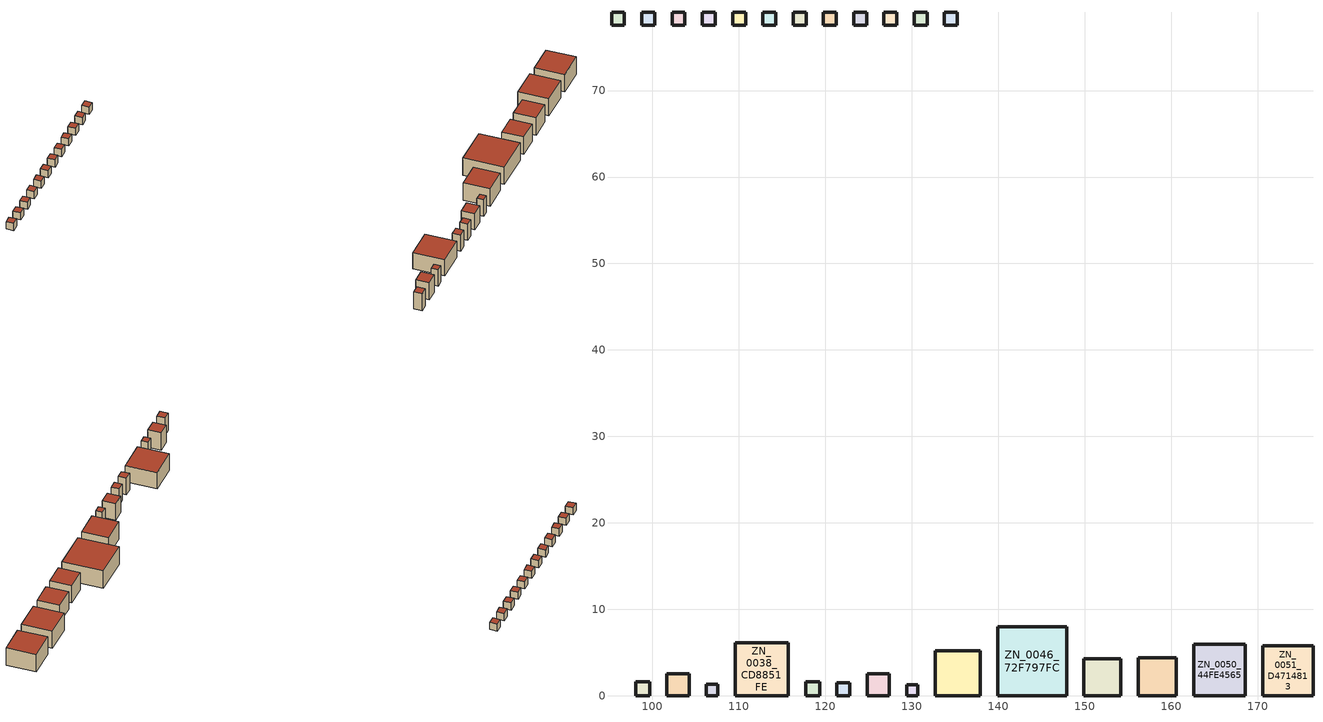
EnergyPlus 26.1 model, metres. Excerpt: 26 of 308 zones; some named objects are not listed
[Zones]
ZN_0020_E4647E0B
 floor ground (Default_Floor_Construction): 98.05,1.61 99.66,1.61 99.66,0 98.05,0 z13.19
 wall outside (Default_Wall_Construction): 99.66,1.61 98.05,1.61 98.05,0 99.66,0 99.66,1.61 z13.19:16.99
 roof outside (Default_Roof_Construction): 98.05,0 99.66,0 99.66,1.61 98.05,1.61 z16.99
ZN_0021_D0A7D8D3
 floor ground (Default_Floor_Construction): 101.66,2.57 104.23,2.57 104.23,0 101.66,0 z13.19
 wall outside (Default_Wall_Construction): 104.23,2.57 101.66,2.57 101.66,0 104.23,0 104.23,2.57 z13.19:16.99
 roof outside (Default_Roof_Construction): 101.66,0 104.23,0 104.23,2.57 101.66,2.57 z16.99
ZN_0022_CCAC5F6A
 floor ground (Default_Floor_Construction): 106.23,1.33 107.56,1.33 107.56,0 106.23,0 z13.19
 wall outside (Default_Wall_Construction): 107.56,1.33 106.23,1.33 106.23,0 107.56,0 107.56,1.33 z13.19:16.79
 roof outside (Default_Roof_Construction): 106.23,0 107.56,0 107.56,1.33 106.23,1.33 z16.79
ZN_0038_CD8851FE
 floor ground (Default_Floor_Construction): 109.56,6.15 115.71,6.15 115.71,0 109.56,0 z13.19
 wall outside (Default_Wall_Construction): 115.71,6.15 109.56,6.15 109.56,0 115.71,0 115.71,6.15 z13.19:16.79
 roof outside (Default_Roof_Construction): 109.56,0 115.71,0 115.71,6.15 109.56,6.15 z16.79
ZN_0039_805816AB
 floor ground (Default_Floor_Construction): 117.71,1.61 119.33,1.61 119.33,0 117.71,0 z13.19
 wall outside (Default_Wall_Construction): 119.33,1.61 117.71,1.61 117.71,0 119.33,0 119.33,1.61 z13.19:16.79
 roof outside (Default_Roof_Construction): 117.71,0 119.33,0 119.33,1.61 117.71,1.61 z16.79
ZN_0040_E6ECC151
 floor ground (Default_Floor_Construction): 121.33,1.52 122.85,1.52 122.85,0 121.33,0 z13.19
 wall outside (Default_Wall_Construction): 122.85,1.52 121.33,1.52 121.33,0 122.85,0 122.85,1.52 z13.19:16.79
 roof outside (Default_Roof_Construction): 121.33,0 122.85,0 122.85,1.52 121.33,1.52 z16.79
ZN_0041_BD9F7171
 floor ground (Default_Floor_Construction): 124.85,2.56 127.4,2.56 127.4,0 124.85,0 z13.19
 wall outside (Default_Wall_Construction): 127.4,2.56 124.85,2.56 124.85,0 127.4,0 127.4,2.56 z13.19:16.79
 roof outside (Default_Roof_Construction): 124.85,0 127.4,0 127.4,2.56 124.85,2.56 z16.79
ZN_0042_93E09D7C
 floor ground (Default_Floor_Construction): 129.41,1.29 130.7,1.29 130.7,0 129.41,0 z13.19
 wall outside (Default_Wall_Construction): 130.7,1.29 129.41,1.29 129.41,0 130.7,0 130.7,1.29 z13.19:16.79
 roof outside (Default_Roof_Construction): 129.41,0 130.7,0 130.7,1.29 129.41,1.29 z16.79
ZN_0044_62C79DBA
 floor ground (Default_Floor_Construction): 132.69,5.22 137.91,5.22 137.91,0 132.69,0 z13.19
 wall outside (Default_Wall_Construction): 137.91,5.22 132.69,5.22 132.69,0 137.91,0 137.91,5.22 z13.19:16.99
 roof outside (Default_Roof_Construction): 132.69,0 137.91,0 137.91,5.22 132.69,5.22 z16.99
ZN_0046_72F797FC
 floor ground (Default_Floor_Construction): 139.91,7.99 147.9,7.99 147.9,0 139.91,0 z13.19
 wall outside (Default_Wall_Construction): 147.9,7.99 139.91,7.99 139.91,0 147.9,0 147.9,7.99 z13.19:16.99
 roof outside (Default_Roof_Construction): 139.91,0 147.9,0 147.9,7.99 139.91,7.99 z16.99
ZN_0048_74763835
 floor ground (Default_Floor_Construction): 149.9,4.29 154.19,4.29 154.19,0 149.9,0 z13.19
 wall outside (Default_Wall_Construction): 154.19,4.29 149.9,4.29 149.9,0 154.19,0 154.19,4.29 z13.19:16.99
 roof outside (Default_Roof_Construction): 149.9,0 154.19,0 154.19,4.29 149.9,4.29 z16.99
ZN_0049_2C5722CB
 floor ground (Default_Floor_Construction): 156.19,4.41 160.6,4.41 160.6,0 156.19,0 z13.19
 wall outside (Default_Wall_Construction): 160.6,4.41 156.19,4.41 156.19,0 160.6,0 160.6,4.41 z13.19:16.99
 roof outside (Default_Roof_Construction): 156.19,0 160.6,0 160.6,4.41 156.19,4.41 z16.99
ZN_0050_44FE4565
 floor ground (Default_Floor_Construction): 162.6,5.98 168.58,5.98 168.58,0 162.6,0 z13.19
 wall outside (Default_Wall_Construction): 168.58,5.98 162.6,5.98 162.6,0 168.58,0 168.58,5.98 z13.19:16.99
 roof outside (Default_Roof_Construction): 162.6,0 168.58,0 168.58,5.98 162.6,5.98 z16.99
ZN_0051_D4714813
 floor ground (Default_Floor_Construction): 170.58,5.82 176.4,5.82 176.4,0 170.58,0 z13.19
 wall outside (Default_Wall_Construction): 176.4,5.82 170.58,5.82 170.58,0 176.4,0 176.4,5.82 z13.19:16.99
 roof outside (Default_Roof_Construction): 170.58,0 176.4,0 176.4,5.82 170.58,5.82 z16.99
ZN_0279_43103D68
 floor ground (Default_Floor_Construction): 95.27,79.06 96.77,79.06 96.77,77.56 95.27,77.56 z13.19
 wall outside (Default_Wall_Construction): 96.77,79.06 95.27,79.06 95.27,77.56 96.77,77.56 96.77,79.06 z13.19:14.77
 roof outside (Default_Roof_Construction): 95.27,77.56 96.77,77.56 96.77,79.06 95.27,79.06 z14.77
ZN_0280_8D1EF124
 floor ground (Default_Floor_Construction): 98.77,79.06 100.27,79.06 100.27,77.56 98.77,77.56 z13.19
 wall outside (Default_Wall_Construction): 100.27,79.06 98.77,79.06 98.77,77.56 100.27,77.56 100.27,79.06 z13.19:14.77
 roof outside (Default_Roof_Construction): 98.77,77.56 100.27,77.56 100.27,79.06 98.77,79.06 z14.77
ZN_0281_C127CE46
 floor ground (Default_Floor_Construction): 102.27,79.06 103.77,79.06 103.77,77.56 102.27,77.56 z13.19
 wall outside (Default_Wall_Construction): 103.77,79.06 102.27,79.06 102.27,77.56 103.77,77.56 103.77,79.06 z13.19:14.77
 roof outside (Default_Roof_Construction): 102.27,77.56 103.77,77.56 103.77,79.06 102.27,79.06 z14.77
ZN_0282_C96AADF7
 floor ground (Default_Floor_Construction): 105.77,79.06 107.27,79.06 107.27,77.56 105.77,77.56 z13.19
 wall outside (Default_Wall_Construction): 107.27,79.06 105.77,79.06 105.77,77.56 107.27,77.56 107.27,79.06 z13.19:14.77
 roof outside (Default_Roof_Construction): 105.77,77.56 107.27,77.56 107.27,79.06 105.77,79.06 z14.77
ZN_0283_D56E37FB
 floor ground (Default_Floor_Construction): 109.27,79.06 110.77,79.06 110.77,77.56 109.27,77.56 z13.19
 wall outside (Default_Wall_Construction): 110.77,79.06 109.27,79.06 109.27,77.56 110.77,77.56 110.77,79.06 z13.19:14.77
 roof outside (Default_Roof_Construction): 109.27,77.56 110.77,77.56 110.77,79.06 109.27,79.06 z14.77
ZN_0284_2EA9F373
 floor ground (Default_Floor_Construction): 112.77,79.06 114.27,79.06 114.27,77.56 112.77,77.56 z13.19
 wall outside (Default_Wall_Construction): 114.27,79.06 112.77,79.06 112.77,77.56 114.27,77.56 114.27,79.06 z13.19:14.77
 roof outside (Default_Roof_Construction): 112.77,77.56 114.27,77.56 114.27,79.06 112.77,79.06 z14.77
ZN_0285_54473F78
 floor ground (Default_Floor_Construction): 116.27,79.06 117.77,79.06 117.77,77.56 116.27,77.56 z13.19
 wall outside (Default_Wall_Construction): 117.77,79.06 116.27,79.06 116.27,77.56 117.77,77.56 117.77,79.06 z13.19:14.77
 roof outside (Default_Roof_Construction): 116.27,77.56 117.77,77.56 117.77,79.06 116.27,79.06 z14.77
ZN_0286_5EF5517F
 floor ground (Default_Floor_Construction): 119.77,79.06 121.27,79.06 121.27,77.56 119.77,77.56 z13.19
 wall outside (Default_Wall_Construction): 121.27,79.06 119.77,79.06 119.77,77.56 121.27,77.56 121.27,79.06 z13.19:14.77
 roof outside (Default_Roof_Construction): 119.77,77.56 121.27,77.56 121.27,79.06 119.77,79.06 z14.77
ZN_0287_C19940B7
 floor ground (Default_Floor_Construction): 123.27,79.06 124.77,79.06 124.77,77.56 123.27,77.56 z13.19
 wall outside (Default_Wall_Construction): 124.77,79.06 123.27,79.06 123.27,77.56 124.77,77.56 124.77,79.06 z13.19:14.77
 roof outside (Default_Roof_Construction): 123.27,77.56 124.77,77.56 124.77,79.06 123.27,79.06 z14.77
ZN_0288_789A2830
 floor ground (Default_Floor_Construction): 126.77,79.06 128.27,79.06 128.27,77.56 126.77,77.56 z13.19
 wall outside (Default_Wall_Construction): 128.27,79.06 126.77,79.06 126.77,77.56 128.27,77.56 128.27,79.06 z13.19:14.77
 roof outside (Default_Roof_Construction): 126.77,77.56 128.27,77.56 128.27,79.06 126.77,79.06 z14.77
ZN_0289_FF7977CA
 floor ground (Default_Floor_Construction): 130.27,79.06 131.77,79.06 131.77,77.56 130.27,77.56 z13.19
 wall outside (Default_Wall_Construction): 131.77,79.06 130.27,79.06 130.27,77.56 131.77,77.56 131.77,79.06 z13.19:14.77
 roof outside (Default_Roof_Construction): 130.27,77.56 131.77,77.56 131.77,79.06 130.27,79.06 z14.77
ZN_0308_7C3D6784
 floor ground (Default_Floor_Construction): 133.77,79.06 135.27,79.06 135.27,77.56 133.77,77.56 z13.19
 wall outside (Default_Wall_Construction): 135.27,79.06 133.77,79.06 133.77,77.56 135.27,77.56 135.27,79.06 z13.19:14.77
 roof outside (Default_Roof_Construction): 133.77,77.56 135.27,77.56 135.27,79.06 133.77,79.06 z14.77
[Building]
GreenFlow_MVP_Building: 0, City, 0.04, 0.4, FullExterior
[SizingPeriod:DesignDay]
GreenFlow_Hanoi_Summer_Design_Day: 7, 21, SummerDesignDay, 35, 8, , , Wetbulb, 26, , , , , 101325, 3, 180, No, No, No, ASHRAEClearSky, , , , , 1
GreenFlow_Hanoi_Winter_Design_Day: 1, 21, WinterDesignDay, 12, 5, , , Wetbulb, 8, , , , , 101325, 3, 0, No, No, No, ASHRAEClearSky, , , , , 0.8
[Site:Location]
Hanoi.City: 21.03, 105.85, 7, 10
[Site:GroundTemperature:BuildingSurface]
18, 18, 20, 23, 26, 28, 29, 29, 27, 25, 22, 19
[Material]
Default_Material_Mass: MediumRough, 0.2, 1, 1000, 1000
[Material:NoMass]
Default_Insulation: MediumRough, 2
[Construction]
Default_Wall_Construction; Default_Roof_Construction: Default_Material_Mass, Default_Insulation
Default_Floor_Construction: Default_Material_Mass
[Zone]
ZN_0020_E4647E0B: 0, 98.0511, 0, 13.1943, 1, 1, 3.8, 9.88585, 2.60154, , , Yes
ZN_0021_D0A7D8D3: 0, 101.664, 0, 13.1943, 1, 1, 3.8, 25.0412, 6.5898, , , Yes
ZN_0022_CCAC5F6A: 0, 106.231, 0, 13.1943, 1, 1, 3.6, 6.39193, 1.77554, , , Yes
ZN_0038_CD8851FE: 0, 109.564, 0, 13.1943, 1, 1, 3.6, 136.055, 37.7929, , , Yes
ZN_0039_805816AB: 0, 117.711, 0, 13.1943, 1, 1, 3.6, 9.38, 2.60556, , , Yes
ZN_0040_E6ECC151: 0, 121.325, 0, 13.1943, 1, 1, 3.6, 8.32475, 2.31243, , , Yes
ZN_0041_BD9F7171: 0, 124.846, 0, 13.1943, 1, 1, 3.6, 23.5673, 6.54646, , , Yes
ZN_0042_93E09D7C: 0, 129.405, 0, 13.1943, 1, 1, 3.6, 5.99405, 1.66501, , , Yes
ZN_0044_62C79DBA: 0, 132.695, 0, 13.1943, 1, 1, 3.8, 103.495, 27.2355, , , Yes
ZN_0046_72F797FC: 0, 139.914, 0, 13.1943, 1, 1, 3.8, 242.348, 63.7759, , , Yes
ZN_0048_74763835: 0, 149.9, 0, 13.1943, 1, 1, 3.8, 69.9213, 18.4003, , , Yes
ZN_0049_2C5722CB: 0, 156.189, 0, 13.1943, 1, 1, 3.8, 73.9356, 19.4567, , , Yes
ZN_0050_44FE4565: 0, 162.6, 0, 13.1943, 1, 1, 3.8, 135.792, 35.7346, , , Yes
ZN_0051_D4714813: 0, 170.578, 0, 13.1943, 1, 1, 3.8, 128.665, 33.8591, , , Yes
ZN_0279_43103D68: 0, 95.2672, 77.5641, 13.1943, 1, 1, 1.5707, 3.53408, 2.25, , , Yes
ZN_0280_8D1EF124: 0, 98.7672, 77.5641, 13.1943, 1, 1, 1.5707, 3.53408, 2.25, , , Yes
ZN_0281_C127CE46: 0, 102.267, 77.5641, 13.1943, 1, 1, 1.5707, 3.53408, 2.25, , , Yes
ZN_0282_C96AADF7: 0, 105.767, 77.5641, 13.1943, 1, 1, 1.5707, 3.53408, 2.25, , , Yes
ZN_0283_D56E37FB: 0, 109.267, 77.5641, 13.1943, 1, 1, 1.5707, 3.53408, 2.25, , , Yes
ZN_0284_2EA9F373: 0, 112.767, 77.5641, 13.1943, 1, 1, 1.5707, 3.53408, 2.25, , , Yes
ZN_0285_54473F78: 0, 116.267, 77.5641, 13.1943, 1, 1, 1.5707, 3.53408, 2.25, , , Yes
ZN_0286_5EF5517F: 0, 119.767, 77.5641, 13.1943, 1, 1, 1.5707, 3.53408, 2.25, , , Yes
ZN_0287_C19940B7: 0, 123.267, 77.5641, 13.1943, 1, 1, 1.5707, 3.53408, 2.25, , , Yes
ZN_0288_789A2830: 0, 126.767, 77.5641, 13.1943, 1, 1, 1.5707, 3.53408, 2.25, , , Yes
ZN_0289_FF7977CA: 0, 130.267, 77.5641, 13.1943, 1, 1, 1.5707, 3.53408, 2.25, , , Yes
ZN_0308_7C3D6784: 0, 133.767, 77.5641, 13.1943, 1, 1, 1.5707, 3.53408, 2.25, , , Yes
[People]
ZN_0020_E4647E0B_People: ZN_0020_E4647E0B, GreenFlow_Occupancy_Schedule, People, 0.1301, , , 0.3, , Activity_Level_Default
ZN_0021_D0A7D8D3_People: ZN_0021_D0A7D8D3, GreenFlow_Occupancy_Schedule, People, 0.3295, , , 0.3, , Activity_Level_Default
ZN_0022_CCAC5F6A_People: ZN_0022_CCAC5F6A, GreenFlow_Occupancy_Schedule, People, 0.0888, , , 0.3, , Activity_Level_Default
ZN_0038_CD8851FE_People: ZN_0038_CD8851FE, GreenFlow_Occupancy_Schedule, People, 7.5586, , , 0.3, , Activity_Level_Default
ZN_0039_805816AB_People: ZN_0039_805816AB, GreenFlow_Occupancy_Schedule, People, 0.1303, , , 0.3, , Activity_Level_Default
ZN_0040_E6ECC151_People: ZN_0040_E6ECC151, GreenFlow_Occupancy_Schedule, People, 0.1156, , , 0.3, , Activity_Level_Default
ZN_0041_BD9F7171_People: ZN_0041_BD9F7171, GreenFlow_Occupancy_Schedule, People, 0.3273, , , 0.3, , Activity_Level_Default
ZN_0042_93E09D7C_People: ZN_0042_93E09D7C, GreenFlow_Occupancy_Schedule, People, 0.0833, , , 0.3, , Activity_Level_Default
ZN_0044_62C79DBA_People: ZN_0044_62C79DBA, GreenFlow_Occupancy_Schedule, People, 0.9078, , , 0.3, , Activity_Level_Default
ZN_0046_72F797FC_People: ZN_0046_72F797FC, GreenFlow_Occupancy_Schedule, People, 2.1259, , , 0.3, , Activity_Level_Default
ZN_0048_74763835_People: ZN_0048_74763835, GreenFlow_Occupancy_Schedule, People, 0.6133, , , 0.3, , Activity_Level_Default
ZN_0049_2C5722CB_People: ZN_0049_2C5722CB, GreenFlow_Occupancy_Schedule, People, 0.6486, , , 0.3, , Activity_Level_Default
ZN_0050_44FE4565_People: ZN_0050_44FE4565, GreenFlow_Occupancy_Schedule, People, 1.7867, , , 0.3, , Activity_Level_Default
ZN_0051_D4714813_People: ZN_0051_D4714813, GreenFlow_Occupancy_Schedule, People, 1.693, , , 0.3, , Activity_Level_Default
ZN_0279_43103D68_People: ZN_0279_43103D68, GreenFlow_Occupancy_Schedule, People, 0.15, , , 0.3, , Activity_Level_Default
ZN_0280_8D1EF124_People: ZN_0280_8D1EF124, GreenFlow_Occupancy_Schedule, People, 0.15, , , 0.3, , Activity_Level_Default
ZN_0281_C127CE46_People: ZN_0281_C127CE46, GreenFlow_Occupancy_Schedule, People, 0.15, , , 0.3, , Activity_Level_Default
ZN_0282_C96AADF7_People: ZN_0282_C96AADF7, GreenFlow_Occupancy_Schedule, People, 0.15, , , 0.3, , Activity_Level_Default
ZN_0283_D56E37FB_People: ZN_0283_D56E37FB, GreenFlow_Occupancy_Schedule, People, 0.15, , , 0.3, , Activity_Level_Default
ZN_0284_2EA9F373_People: ZN_0284_2EA9F373, GreenFlow_Occupancy_Schedule, People, 0.15, , , 0.3, , Activity_Level_Default
ZN_0285_54473F78_People: ZN_0285_54473F78, GreenFlow_Occupancy_Schedule, People, 0.15, , , 0.3, , Activity_Level_Default
ZN_0286_5EF5517F_People: ZN_0286_5EF5517F, GreenFlow_Occupancy_Schedule, People, 0.15, , , 0.3, , Activity_Level_Default
ZN_0287_C19940B7_People: ZN_0287_C19940B7, GreenFlow_Occupancy_Schedule, People, 0.15, , , 0.3, , Activity_Level_Default
ZN_0288_789A2830_People: ZN_0288_789A2830, GreenFlow_Occupancy_Schedule, People, 0.15, , , 0.3, , Activity_Level_Default
ZN_0289_FF7977CA_People: ZN_0289_FF7977CA, GreenFlow_Occupancy_Schedule, People, 0.15, , , 0.3, , Activity_Level_Default
ZN_0308_7C3D6784_People: ZN_0308_7C3D6784, GreenFlow_Occupancy_Schedule, People, 0.15, , , 0.3, , Activity_Level_Default
[Lights]
ZN_0020_E4647E0B_Lights: ZN_0020_E4647E0B, GreenFlow_Lights_Schedule, Watts/Area, , 6, , 0, 0.4, 0.2
ZN_0021_D0A7D8D3_Lights: ZN_0021_D0A7D8D3, GreenFlow_Lights_Schedule, Watts/Area, , 6, , 0, 0.4, 0.2
ZN_0022_CCAC5F6A_Lights: ZN_0022_CCAC5F6A, GreenFlow_Lights_Schedule, Watts/Area, , 6, , 0, 0.4, 0.2
ZN_0038_CD8851FE_Lights: ZN_0038_CD8851FE, GreenFlow_Lights_Schedule, Watts/Area, , 10, , 0, 0.4, 0.2
ZN_0039_805816AB_Lights: ZN_0039_805816AB, GreenFlow_Lights_Schedule, Watts/Area, , 6, , 0, 0.4, 0.2
ZN_0040_E6ECC151_Lights: ZN_0040_E6ECC151, GreenFlow_Lights_Schedule, Watts/Area, , 6, , 0, 0.4, 0.2
ZN_0041_BD9F7171_Lights: ZN_0041_BD9F7171, GreenFlow_Lights_Schedule, Watts/Area, , 6, , 0, 0.4, 0.2
ZN_0042_93E09D7C_Lights: ZN_0042_93E09D7C, GreenFlow_Lights_Schedule, Watts/Area, , 6, , 0, 0.4, 0.2
ZN_0044_62C79DBA_Lights: ZN_0044_62C79DBA, GreenFlow_Lights_Schedule, Watts/Area, , 5, , 0, 0.4, 0.2
ZN_0046_72F797FC_Lights: ZN_0046_72F797FC, GreenFlow_Lights_Schedule, Watts/Area, , 5, , 0, 0.4, 0.2
ZN_0048_74763835_Lights: ZN_0048_74763835, GreenFlow_Lights_Schedule, Watts/Area, , 5, , 0, 0.4, 0.2
ZN_0049_2C5722CB_Lights: ZN_0049_2C5722CB, GreenFlow_Lights_Schedule, Watts/Area, , 5, , 0, 0.4, 0.2
ZN_0050_44FE4565_Lights: ZN_0050_44FE4565, GreenFlow_Lights_Schedule, Watts/Area, , 6, , 0, 0.4, 0.2
ZN_0051_D4714813_Lights: ZN_0051_D4714813, GreenFlow_Lights_Schedule, Watts/Area, , 6, , 0, 0.4, 0.2
ZN_0279_43103D68_Lights: ZN_0279_43103D68, GreenFlow_Lights_Schedule, Watts/Area, , 8, , 0, 0.4, 0.2
ZN_0280_8D1EF124_Lights: ZN_0280_8D1EF124, GreenFlow_Lights_Schedule, Watts/Area, , 8, , 0, 0.4, 0.2
ZN_0281_C127CE46_Lights: ZN_0281_C127CE46, GreenFlow_Lights_Schedule, Watts/Area, , 8, , 0, 0.4, 0.2
ZN_0282_C96AADF7_Lights: ZN_0282_C96AADF7, GreenFlow_Lights_Schedule, Watts/Area, , 8, , 0, 0.4, 0.2
ZN_0283_D56E37FB_Lights: ZN_0283_D56E37FB, GreenFlow_Lights_Schedule, Watts/Area, , 8, , 0, 0.4, 0.2
ZN_0284_2EA9F373_Lights: ZN_0284_2EA9F373, GreenFlow_Lights_Schedule, Watts/Area, , 8, , 0, 0.4, 0.2
ZN_0285_54473F78_Lights: ZN_0285_54473F78, GreenFlow_Lights_Schedule, Watts/Area, , 8, , 0, 0.4, 0.2
ZN_0286_5EF5517F_Lights: ZN_0286_5EF5517F, GreenFlow_Lights_Schedule, Watts/Area, , 8, , 0, 0.4, 0.2
ZN_0287_C19940B7_Lights: ZN_0287_C19940B7, GreenFlow_Lights_Schedule, Watts/Area, , 8, , 0, 0.4, 0.2
ZN_0288_789A2830_Lights: ZN_0288_789A2830, GreenFlow_Lights_Schedule, Watts/Area, , 8, , 0, 0.4, 0.2
ZN_0289_FF7977CA_Lights: ZN_0289_FF7977CA, GreenFlow_Lights_Schedule, Watts/Area, , 8, , 0, 0.4, 0.2
ZN_0308_7C3D6784_Lights: ZN_0308_7C3D6784, GreenFlow_Lights_Schedule, Watts/Area, , 8, , 0, 0.4, 0.2
[ElectricEquipment]
ZN_0020_E4647E0B_Equipment: ZN_0020_E4647E0B, GreenFlow_Equipment_Schedule, Watts/Area, , 3, , 0, 0.5, 0
ZN_0021_D0A7D8D3_Equipment: ZN_0021_D0A7D8D3, GreenFlow_Equipment_Schedule, Watts/Area, , 3, , 0, 0.5, 0
ZN_0022_CCAC5F6A_Equipment: ZN_0022_CCAC5F6A, GreenFlow_Equipment_Schedule, Watts/Area, , 3, , 0, 0.5, 0
ZN_0038_CD8851FE_Equipment: ZN_0038_CD8851FE, GreenFlow_Equipment_Schedule, Watts/Area, , 15, , 0, 0.5, 0
ZN_0039_805816AB_Equipment: ZN_0039_805816AB, GreenFlow_Equipment_Schedule, Watts/Area, , 3, , 0, 0.5, 0
ZN_0040_E6ECC151_Equipment: ZN_0040_E6ECC151, GreenFlow_Equipment_Schedule, Watts/Area, , 3, , 0, 0.5, 0
ZN_0041_BD9F7171_Equipment: ZN_0041_BD9F7171, GreenFlow_Equipment_Schedule, Watts/Area, , 3, , 0, 0.5, 0
ZN_0042_93E09D7C_Equipment: ZN_0042_93E09D7C, GreenFlow_Equipment_Schedule, Watts/Area, , 3, , 0, 0.5, 0
ZN_0044_62C79DBA_Equipment: ZN_0044_62C79DBA, GreenFlow_Equipment_Schedule, Watts/Area, , 20, , 0, 0.5, 0
ZN_0046_72F797FC_Equipment: ZN_0046_72F797FC, GreenFlow_Equipment_Schedule, Watts/Area, , 20, , 0, 0.5, 0
ZN_0048_74763835_Equipment: ZN_0048_74763835, GreenFlow_Equipment_Schedule, Watts/Area, , 20, , 0, 0.5, 0
ZN_0049_2C5722CB_Equipment: ZN_0049_2C5722CB, GreenFlow_Equipment_Schedule, Watts/Area, , 20, , 0, 0.5, 0
ZN_0050_44FE4565_Equipment: ZN_0050_44FE4565, GreenFlow_Equipment_Schedule, Watts/Area, , 3, , 0, 0.5, 0
ZN_0051_D4714813_Equipment: ZN_0051_D4714813, GreenFlow_Equipment_Schedule, Watts/Area, , 3, , 0, 0.5, 0
ZN_0279_43103D68_Equipment: ZN_0279_43103D68, GreenFlow_Equipment_Schedule, Watts/Area, , 8, , 0, 0.5, 0
ZN_0280_8D1EF124_Equipment: ZN_0280_8D1EF124, GreenFlow_Equipment_Schedule, Watts/Area, , 8, , 0, 0.5, 0
ZN_0281_C127CE46_Equipment: ZN_0281_C127CE46, GreenFlow_Equipment_Schedule, Watts/Area, , 8, , 0, 0.5, 0
ZN_0282_C96AADF7_Equipment: ZN_0282_C96AADF7, GreenFlow_Equipment_Schedule, Watts/Area, , 8, , 0, 0.5, 0
ZN_0283_D56E37FB_Equipment: ZN_0283_D56E37FB, GreenFlow_Equipment_Schedule, Watts/Area, , 8, , 0, 0.5, 0
ZN_0284_2EA9F373_Equipment: ZN_0284_2EA9F373, GreenFlow_Equipment_Schedule, Watts/Area, , 8, , 0, 0.5, 0
ZN_0285_54473F78_Equipment: ZN_0285_54473F78, GreenFlow_Equipment_Schedule, Watts/Area, , 8, , 0, 0.5, 0
ZN_0286_5EF5517F_Equipment: ZN_0286_5EF5517F, GreenFlow_Equipment_Schedule, Watts/Area, , 8, , 0, 0.5, 0
ZN_0287_C19940B7_Equipment: ZN_0287_C19940B7, GreenFlow_Equipment_Schedule, Watts/Area, , 8, , 0, 0.5, 0
ZN_0288_789A2830_Equipment: ZN_0288_789A2830, GreenFlow_Equipment_Schedule, Watts/Area, , 8, , 0, 0.5, 0
ZN_0289_FF7977CA_Equipment: ZN_0289_FF7977CA, GreenFlow_Equipment_Schedule, Watts/Area, , 8, , 0, 0.5, 0
ZN_0308_7C3D6784_Equipment: ZN_0308_7C3D6784, GreenFlow_Equipment_Schedule, Watts/Area, , 8, , 0, 0.5, 0
[DesignSpecification:OutdoorAir]
ZN_0020_E4647E0B_OutdoorAir; ZN_0021_D0A7D8D3_OutdoorAir; ZN_0022_CCAC5F6A_OutdoorAir; ZN_0038_CD8851FE_OutdoorAir; ZN_0039_805816AB_OutdoorAir; ZN_0040_E6ECC151_OutdoorAir; ZN_0041_BD9F7171_OutdoorAir; ZN_0042_93E09D7C_OutdoorAir; ZN_0044_62C79DBA_OutdoorAir; ZN_0046_72F797FC_OutdoorAir; ZN_0048_74763835_OutdoorAir; ZN_0049_2C5722CB_OutdoorAir; ZN_0050_44FE4565_OutdoorAir; ZN_0051_D4714813_OutdoorAir; ZN_0279_43103D68_OutdoorAir; ZN_0280_8D1EF124_OutdoorAir; ZN_0281_C127CE46_OutdoorAir; ZN_0282_C96AADF7_OutdoorAir; ZN_0283_D56E37FB_OutdoorAir; ZN_0284_2EA9F373_OutdoorAir; ZN_0285_54473F78_OutdoorAir; ZN_0286_5EF5517F_OutdoorAir; ZN_0287_C19940B7_OutdoorAir; ZN_0288_789A2830_OutdoorAir; ZN_0289_FF7977CA_OutdoorAir; ZN_0308_7C3D6784_OutdoorAir: Sum, 0.00944, 0.0003
[ZoneInfiltration:DesignFlowRate]
ZN_0020_E4647E0B_Infiltration: ZN_0020_E4647E0B, Always_On, AirChanges/Hour, , , , 0.3
ZN_0021_D0A7D8D3_Infiltration: ZN_0021_D0A7D8D3, Always_On, AirChanges/Hour, , , , 0.3
ZN_0022_CCAC5F6A_Infiltration: ZN_0022_CCAC5F6A, Always_On, AirChanges/Hour, , , , 0.3
ZN_0038_CD8851FE_Infiltration: ZN_0038_CD8851FE, Always_On, AirChanges/Hour, , , , 0.3
ZN_0039_805816AB_Infiltration: ZN_0039_805816AB, Always_On, AirChanges/Hour, , , , 0.3
ZN_0040_E6ECC151_Infiltration: ZN_0040_E6ECC151, Always_On, AirChanges/Hour, , , , 0.3
ZN_0041_BD9F7171_Infiltration: ZN_0041_BD9F7171, Always_On, AirChanges/Hour, , , , 0.3
ZN_0042_93E09D7C_Infiltration: ZN_0042_93E09D7C, Always_On, AirChanges/Hour, , , , 0.3
ZN_0044_62C79DBA_Infiltration: ZN_0044_62C79DBA, Always_On, AirChanges/Hour, , , , 0.3
ZN_0046_72F797FC_Infiltration: ZN_0046_72F797FC, Always_On, AirChanges/Hour, , , , 0.3
ZN_0048_74763835_Infiltration: ZN_0048_74763835, Always_On, AirChanges/Hour, , , , 0.3
ZN_0049_2C5722CB_Infiltration: ZN_0049_2C5722CB, Always_On, AirChanges/Hour, , , , 0.3
ZN_0050_44FE4565_Infiltration: ZN_0050_44FE4565, Always_On, AirChanges/Hour, , , , 0.3
ZN_0051_D4714813_Infiltration: ZN_0051_D4714813, Always_On, AirChanges/Hour, , , , 0.3
ZN_0279_43103D68_Infiltration: ZN_0279_43103D68, Always_On, AirChanges/Hour, , , , 0.3
ZN_0280_8D1EF124_Infiltration: ZN_0280_8D1EF124, Always_On, AirChanges/Hour, , , , 0.3
ZN_0281_C127CE46_Infiltration: ZN_0281_C127CE46, Always_On, AirChanges/Hour, , , , 0.3
ZN_0282_C96AADF7_Infiltration: ZN_0282_C96AADF7, Always_On, AirChanges/Hour, , , , 0.3
ZN_0283_D56E37FB_Infiltration: ZN_0283_D56E37FB, Always_On, AirChanges/Hour, , , , 0.3
ZN_0284_2EA9F373_Infiltration: ZN_0284_2EA9F373, Always_On, AirChanges/Hour, , , , 0.3
ZN_0285_54473F78_Infiltration: ZN_0285_54473F78, Always_On, AirChanges/Hour, , , , 0.3
ZN_0286_5EF5517F_Infiltration: ZN_0286_5EF5517F, Always_On, AirChanges/Hour, , , , 0.3
ZN_0287_C19940B7_Infiltration: ZN_0287_C19940B7, Always_On, AirChanges/Hour, , , , 0.3
ZN_0288_789A2830_Infiltration: ZN_0288_789A2830, Always_On, AirChanges/Hour, , , , 0.3
ZN_0289_FF7977CA_Infiltration: ZN_0289_FF7977CA, Always_On, AirChanges/Hour, , , , 0.3
ZN_0308_7C3D6784_Infiltration: ZN_0308_7C3D6784, Always_On, AirChanges/Hour, , , , 0.3
[Sizing:Zone]
ZN_0020_E4647E0B: SupplyAirTemperature, 12.8, , SupplyAirTemperature, 50, , 0.008, 0.008, ZN_0020_E4647E0B_OutdoorAir, , , DesignDay, , , , , DesignDay
ZN_0021_D0A7D8D3: SupplyAirTemperature, 12.8, , SupplyAirTemperature, 50, , 0.008, 0.008, ZN_0021_D0A7D8D3_OutdoorAir, , , DesignDay, , , , , DesignDay
ZN_0022_CCAC5F6A: SupplyAirTemperature, 12.8, , SupplyAirTemperature, 50, , 0.008, 0.008, ZN_0022_CCAC5F6A_OutdoorAir, , , DesignDay, , , , , DesignDay
ZN_0038_CD8851FE: SupplyAirTemperature, 12.8, , SupplyAirTemperature, 50, , 0.008, 0.008, ZN_0038_CD8851FE_OutdoorAir, , , DesignDay, , , , , DesignDay
ZN_0039_805816AB: SupplyAirTemperature, 12.8, , SupplyAirTemperature, 50, , 0.008, 0.008, ZN_0039_805816AB_OutdoorAir, , , DesignDay, , , , , DesignDay
ZN_0040_E6ECC151: SupplyAirTemperature, 12.8, , SupplyAirTemperature, 50, , 0.008, 0.008, ZN_0040_E6ECC151_OutdoorAir, , , DesignDay, , , , , DesignDay
ZN_0041_BD9F7171: SupplyAirTemperature, 12.8, , SupplyAirTemperature, 50, , 0.008, 0.008, ZN_0041_BD9F7171_OutdoorAir, , , DesignDay, , , , , DesignDay
ZN_0042_93E09D7C: SupplyAirTemperature, 12.8, , SupplyAirTemperature, 50, , 0.008, 0.008, ZN_0042_93E09D7C_OutdoorAir, , , DesignDay, , , , , DesignDay
ZN_0044_62C79DBA: SupplyAirTemperature, 12.8, , SupplyAirTemperature, 50, , 0.008, 0.008, ZN_0044_62C79DBA_OutdoorAir, , , DesignDay, , , , , DesignDay
ZN_0046_72F797FC: SupplyAirTemperature, 12.8, , SupplyAirTemperature, 50, , 0.008, 0.008, ZN_0046_72F797FC_OutdoorAir, , , DesignDay, , , , , DesignDay
ZN_0048_74763835: SupplyAirTemperature, 12.8, , SupplyAirTemperature, 50, , 0.008, 0.008, ZN_0048_74763835_OutdoorAir, , , DesignDay, , , , , DesignDay
ZN_0049_2C5722CB: SupplyAirTemperature, 12.8, , SupplyAirTemperature, 50, , 0.008, 0.008, ZN_0049_2C5722CB_OutdoorAir, , , DesignDay, , , , , DesignDay
ZN_0050_44FE4565: SupplyAirTemperature, 12.8, , SupplyAirTemperature, 50, , 0.008, 0.008, ZN_0050_44FE4565_OutdoorAir, , , DesignDay, , , , , DesignDay
ZN_0051_D4714813: SupplyAirTemperature, 12.8, , SupplyAirTemperature, 50, , 0.008, 0.008, ZN_0051_D4714813_OutdoorAir, , , DesignDay, , , , , DesignDay
ZN_0279_43103D68: SupplyAirTemperature, 12.8, , SupplyAirTemperature, 50, , 0.008, 0.008, ZN_0279_43103D68_OutdoorAir, , , DesignDay, , , , , DesignDay
ZN_0280_8D1EF124: SupplyAirTemperature, 12.8, , SupplyAirTemperature, 50, , 0.008, 0.008, ZN_0280_8D1EF124_OutdoorAir, , , DesignDay, , , , , DesignDay
ZN_0281_C127CE46: SupplyAirTemperature, 12.8, , SupplyAirTemperature, 50, , 0.008, 0.008, ZN_0281_C127CE46_OutdoorAir, , , DesignDay, , , , , DesignDay
ZN_0282_C96AADF7: SupplyAirTemperature, 12.8, , SupplyAirTemperature, 50, , 0.008, 0.008, ZN_0282_C96AADF7_OutdoorAir, , , DesignDay, , , , , DesignDay
ZN_0283_D56E37FB: SupplyAirTemperature, 12.8, , SupplyAirTemperature, 50, , 0.008, 0.008, ZN_0283_D56E37FB_OutdoorAir, , , DesignDay, , , , , DesignDay
ZN_0284_2EA9F373: SupplyAirTemperature, 12.8, , SupplyAirTemperature, 50, , 0.008, 0.008, ZN_0284_2EA9F373_OutdoorAir, , , DesignDay, , , , , DesignDay
ZN_0285_54473F78: SupplyAirTemperature, 12.8, , SupplyAirTemperature, 50, , 0.008, 0.008, ZN_0285_54473F78_OutdoorAir, , , DesignDay, , , , , DesignDay
ZN_0286_5EF5517F: SupplyAirTemperature, 12.8, , SupplyAirTemperature, 50, , 0.008, 0.008, ZN_0286_5EF5517F_OutdoorAir, , , DesignDay, , , , , DesignDay
ZN_0287_C19940B7: SupplyAirTemperature, 12.8, , SupplyAirTemperature, 50, , 0.008, 0.008, ZN_0287_C19940B7_OutdoorAir, , , DesignDay, , , , , DesignDay
ZN_0288_789A2830: SupplyAirTemperature, 12.8, , SupplyAirTemperature, 50, , 0.008, 0.008, ZN_0288_789A2830_OutdoorAir, , , DesignDay, , , , , DesignDay
ZN_0289_FF7977CA: SupplyAirTemperature, 12.8, , SupplyAirTemperature, 50, , 0.008, 0.008, ZN_0289_FF7977CA_OutdoorAir, , , DesignDay, , , , , DesignDay
ZN_0308_7C3D6784: SupplyAirTemperature, 12.8, , SupplyAirTemperature, 50, , 0.008, 0.008, ZN_0308_7C3D6784_OutdoorAir, , , DesignDay, , , , , DesignDay
[ThermostatSetpoint:DualSetpoint]
ZN_0020_E4647E0B_DualSetpoint; ZN_0021_D0A7D8D3_DualSetpoint; ZN_0022_CCAC5F6A_DualSetpoint; ZN_0038_CD8851FE_DualSetpoint; ZN_0039_805816AB_DualSetpoint; ZN_0040_E6ECC151_DualSetpoint; ZN_0041_BD9F7171_DualSetpoint; ZN_0042_93E09D7C_DualSetpoint; ZN_0044_62C79DBA_DualSetpoint; ZN_0046_72F797FC_DualSetpoint; ZN_0048_74763835_DualSetpoint; ZN_0049_2C5722CB_DualSetpoint; ZN_0050_44FE4565_DualSetpoint; ZN_0051_D4714813_DualSetpoint; ZN_0279_43103D68_DualSetpoint; ZN_0280_8D1EF124_DualSetpoint; ZN_0281_C127CE46_DualSetpoint; ZN_0282_C96AADF7_DualSetpoint; ZN_0283_D56E37FB_DualSetpoint; ZN_0284_2EA9F373_DualSetpoint; ZN_0285_54473F78_DualSetpoint; ZN_0286_5EF5517F_DualSetpoint; ZN_0287_C19940B7_DualSetpoint; ZN_0288_789A2830_DualSetpoint; ZN_0289_FF7977CA_DualSetpoint; ZN_0308_7C3D6784_DualSetpoint: GreenFlow_Heating_Setpoint_Schedule, GreenFlow_Cooling_Setpoint_Schedule_Baseline25
[ZoneControl:Thermostat]
ZN_0020_E4647E0B_Thermostat: ZN_0020_E4647E0B, DualSetpoint_Control_Type, ThermostatSetpoint:DualSetpoint, ZN_0020_E4647E0B_DualSetpoint
ZN_0021_D0A7D8D3_Thermostat: ZN_0021_D0A7D8D3, DualSetpoint_Control_Type, ThermostatSetpoint:DualSetpoint, ZN_0021_D0A7D8D3_DualSetpoint
ZN_0022_CCAC5F6A_Thermostat: ZN_0022_CCAC5F6A, DualSetpoint_Control_Type, ThermostatSetpoint:DualSetpoint, ZN_0022_CCAC5F6A_DualSetpoint
ZN_0038_CD8851FE_Thermostat: ZN_0038_CD8851FE, DualSetpoint_Control_Type, ThermostatSetpoint:DualSetpoint, ZN_0038_CD8851FE_DualSetpoint
ZN_0039_805816AB_Thermostat: ZN_0039_805816AB, DualSetpoint_Control_Type, ThermostatSetpoint:DualSetpoint, ZN_0039_805816AB_DualSetpoint
ZN_0040_E6ECC151_Thermostat: ZN_0040_E6ECC151, DualSetpoint_Control_Type, ThermostatSetpoint:DualSetpoint, ZN_0040_E6ECC151_DualSetpoint
ZN_0041_BD9F7171_Thermostat: ZN_0041_BD9F7171, DualSetpoint_Control_Type, ThermostatSetpoint:DualSetpoint, ZN_0041_BD9F7171_DualSetpoint
ZN_0042_93E09D7C_Thermostat: ZN_0042_93E09D7C, DualSetpoint_Control_Type, ThermostatSetpoint:DualSetpoint, ZN_0042_93E09D7C_DualSetpoint
ZN_0044_62C79DBA_Thermostat: ZN_0044_62C79DBA, DualSetpoint_Control_Type, ThermostatSetpoint:DualSetpoint, ZN_0044_62C79DBA_DualSetpoint
ZN_0046_72F797FC_Thermostat: ZN_0046_72F797FC, DualSetpoint_Control_Type, ThermostatSetpoint:DualSetpoint, ZN_0046_72F797FC_DualSetpoint
ZN_0048_74763835_Thermostat: ZN_0048_74763835, DualSetpoint_Control_Type, ThermostatSetpoint:DualSetpoint, ZN_0048_74763835_DualSetpoint
ZN_0049_2C5722CB_Thermostat: ZN_0049_2C5722CB, DualSetpoint_Control_Type, ThermostatSetpoint:DualSetpoint, ZN_0049_2C5722CB_DualSetpoint
ZN_0050_44FE4565_Thermostat: ZN_0050_44FE4565, DualSetpoint_Control_Type, ThermostatSetpoint:DualSetpoint, ZN_0050_44FE4565_DualSetpoint
ZN_0051_D4714813_Thermostat: ZN_0051_D4714813, DualSetpoint_Control_Type, ThermostatSetpoint:DualSetpoint, ZN_0051_D4714813_DualSetpoint
ZN_0279_43103D68_Thermostat: ZN_0279_43103D68, DualSetpoint_Control_Type, ThermostatSetpoint:DualSetpoint, ZN_0279_43103D68_DualSetpoint
ZN_0280_8D1EF124_Thermostat: ZN_0280_8D1EF124, DualSetpoint_Control_Type, ThermostatSetpoint:DualSetpoint, ZN_0280_8D1EF124_DualSetpoint
ZN_0281_C127CE46_Thermostat: ZN_0281_C127CE46, DualSetpoint_Control_Type, ThermostatSetpoint:DualSetpoint, ZN_0281_C127CE46_DualSetpoint
ZN_0282_C96AADF7_Thermostat: ZN_0282_C96AADF7, DualSetpoint_Control_Type, ThermostatSetpoint:DualSetpoint, ZN_0282_C96AADF7_DualSetpoint
ZN_0283_D56E37FB_Thermostat: ZN_0283_D56E37FB, DualSetpoint_Control_Type, ThermostatSetpoint:DualSetpoint, ZN_0283_D56E37FB_DualSetpoint
ZN_0284_2EA9F373_Thermostat: ZN_0284_2EA9F373, DualSetpoint_Control_Type, ThermostatSetpoint:DualSetpoint, ZN_0284_2EA9F373_DualSetpoint
ZN_0285_54473F78_Thermostat: ZN_0285_54473F78, DualSetpoint_Control_Type, ThermostatSetpoint:DualSetpoint, ZN_0285_54473F78_DualSetpoint
ZN_0286_5EF5517F_Thermostat: ZN_0286_5EF5517F, DualSetpoint_Control_Type, ThermostatSetpoint:DualSetpoint, ZN_0286_5EF5517F_DualSetpoint
ZN_0287_C19940B7_Thermostat: ZN_0287_C19940B7, DualSetpoint_Control_Type, ThermostatSetpoint:DualSetpoint, ZN_0287_C19940B7_DualSetpoint
ZN_0288_789A2830_Thermostat: ZN_0288_789A2830, DualSetpoint_Control_Type, ThermostatSetpoint:DualSetpoint, ZN_0288_789A2830_DualSetpoint
ZN_0289_FF7977CA_Thermostat: ZN_0289_FF7977CA, DualSetpoint_Control_Type, ThermostatSetpoint:DualSetpoint, ZN_0289_FF7977CA_DualSetpoint
ZN_0308_7C3D6784_Thermostat: ZN_0308_7C3D6784, DualSetpoint_Control_Type, ThermostatSetpoint:DualSetpoint, ZN_0308_7C3D6784_DualSetpoint
[Coil:Cooling:DX:SingleSpeed]
ZN_0019_E1546479_PTAC_DX_COOL: GreenFlow_HVAC_Availability_Schedule, Autosize, Autosize, 3, Autosize, , 934.4, ZN_0019_E1546479_MixedAirNode, ZN_0019_E1546479_PTAC_COOL_OUT, GF_BPLUS_DXCoolCapFT, GF_BPLUS_DXCoolCapFFF, GF_BPLUS_DXEIRFT, GF_BPLUS_DXEIRFFF, GF_BPLUS_DXPLFFPLR
ZN_0020_E4647E0B_PTAC_DX_COOL: GreenFlow_HVAC_Availability_Schedule, Autosize, Autosize, 3, Autosize, , 934.4, ZN_0020_E4647E0B_MixedAirNode, ZN_0020_E4647E0B_PTAC_COOL_OUT, GF_BPLUS_DXCoolCapFT, GF_BPLUS_DXCoolCapFFF, GF_BPLUS_DXEIRFT, GF_BPLUS_DXEIRFFF, GF_BPLUS_DXPLFFPLR
ZN_0021_D0A7D8D3_PTAC_DX_COOL: GreenFlow_HVAC_Availability_Schedule, Autosize, Autosize, 3, Autosize, , 934.4, ZN_0021_D0A7D8D3_MixedAirNode, ZN_0021_D0A7D8D3_PTAC_COOL_OUT, GF_BPLUS_DXCoolCapFT, GF_BPLUS_DXCoolCapFFF, GF_BPLUS_DXEIRFT, GF_BPLUS_DXEIRFFF, GF_BPLUS_DXPLFFPLR
ZN_0022_CCAC5F6A_PTAC_DX_COOL: GreenFlow_HVAC_Availability_Schedule, Autosize, Autosize, 3, Autosize, , 934.4, ZN_0022_CCAC5F6A_MixedAirNode, ZN_0022_CCAC5F6A_PTAC_COOL_OUT, GF_BPLUS_DXCoolCapFT, GF_BPLUS_DXCoolCapFFF, GF_BPLUS_DXEIRFT, GF_BPLUS_DXEIRFFF, GF_BPLUS_DXPLFFPLR
ZN_0023_A8AB6EC0_PTAC_DX_COOL: GreenFlow_HVAC_Availability_Schedule, Autosize, Autosize, 3, Autosize, , 934.4, ZN_0023_A8AB6EC0_MixedAirNode, ZN_0023_A8AB6EC0_PTAC_COOL_OUT, GF_BPLUS_DXCoolCapFT, GF_BPLUS_DXCoolCapFFF, GF_BPLUS_DXEIRFT, GF_BPLUS_DXEIRFFF, GF_BPLUS_DXPLFFPLR
ZN_0024_2C71F249_PTAC_DX_COOL: GreenFlow_HVAC_Availability_Schedule, Autosize, Autosize, 3, Autosize, , 934.4, ZN_0024_2C71F249_MixedAirNode, ZN_0024_2C71F249_PTAC_COOL_OUT, GF_BPLUS_DXCoolCapFT, GF_BPLUS_DXCoolCapFFF, GF_BPLUS_DXEIRFT, GF_BPLUS_DXEIRFFF, GF_BPLUS_DXPLFFPLR
ZN_0025_1AA93AF2_PTAC_DX_COOL: GreenFlow_HVAC_Availability_Schedule, Autosize, Autosize, 3, Autosize, , 934.4, ZN_0025_1AA93AF2_MixedAirNode, ZN_0025_1AA93AF2_PTAC_COOL_OUT, GF_BPLUS_DXCoolCapFT, GF_BPLUS_DXCoolCapFFF, GF_BPLUS_DXEIRFT, GF_BPLUS_DXEIRFFF, GF_BPLUS_DXPLFFPLR
ZN_0026_11101CB4_PTAC_DX_COOL: GreenFlow_HVAC_Availability_Schedule, Autosize, Autosize, 3, Autosize, , 934.4, ZN_0026_11101CB4_MixedAirNode, ZN_0026_11101CB4_PTAC_COOL_OUT, GF_BPLUS_DXCoolCapFT, GF_BPLUS_DXCoolCapFFF, GF_BPLUS_DXEIRFT, GF_BPLUS_DXEIRFFF, GF_BPLUS_DXPLFFPLR
ZN_0027_09FD8042_PTAC_DX_COOL: GreenFlow_HVAC_Availability_Schedule, Autosize, Autosize, 3, Autosize, , 934.4, ZN_0027_09FD8042_MixedAirNode, ZN_0027_09FD8042_PTAC_COOL_OUT, GF_BPLUS_DXCoolCapFT, GF_BPLUS_DXCoolCapFFF, GF_BPLUS_DXEIRFT, GF_BPLUS_DXEIRFFF, GF_BPLUS_DXPLFFPLR
ZN_0029_EBFF8A64_PTAC_DX_COOL: GreenFlow_HVAC_Availability_Schedule, Autosize, Autosize, 3, Autosize, , 934.4, ZN_0029_EBFF8A64_MixedAirNode, ZN_0029_EBFF8A64_PTAC_COOL_OUT, GF_BPLUS_DXCoolCapFT, GF_BPLUS_DXCoolCapFFF, GF_BPLUS_DXEIRFT, GF_BPLUS_DXEIRFFF, GF_BPLUS_DXPLFFPLR
ZN_0030_D2E42246_PTAC_DX_COOL: GreenFlow_HVAC_Availability_Schedule, Autosize, Autosize, 3, Autosize, , 934.4, ZN_0030_D2E42246_MixedAirNode, ZN_0030_D2E42246_PTAC_COOL_OUT, GF_BPLUS_DXCoolCapFT, GF_BPLUS_DXCoolCapFFF, GF_BPLUS_DXEIRFT, GF_BPLUS_DXEIRFFF, GF_BPLUS_DXPLFFPLR
ZN_0031_FAD1FC41_PTAC_DX_COOL: GreenFlow_HVAC_Availability_Schedule, Autosize, Autosize, 3, Autosize, , 934.4, ZN_0031_FAD1FC41_MixedAirNode, ZN_0031_FAD1FC41_PTAC_COOL_OUT, GF_BPLUS_DXCoolCapFT, GF_BPLUS_DXCoolCapFFF, GF_BPLUS_DXEIRFT, GF_BPLUS_DXEIRFFF, GF_BPLUS_DXPLFFPLR
ZN_0032_6F561391_PTAC_DX_COOL: GreenFlow_HVAC_Availability_Schedule, Autosize, Autosize, 3, Autosize, , 934.4, ZN_0032_6F561391_MixedAirNode, ZN_0032_6F561391_PTAC_COOL_OUT, GF_BPLUS_DXCoolCapFT, GF_BPLUS_DXCoolCapFFF, GF_BPLUS_DXEIRFT, GF_BPLUS_DXEIRFFF, GF_BPLUS_DXPLFFPLR
ZN_0033_D39EEAB2_PTAC_DX_COOL: GreenFlow_HVAC_Availability_Schedule, Autosize, Autosize, 3, Autosize, , 934.4, ZN_0033_D39EEAB2_MixedAirNode, ZN_0033_D39EEAB2_PTAC_COOL_OUT, GF_BPLUS_DXCoolCapFT, GF_BPLUS_DXCoolCapFFF, GF_BPLUS_DXEIRFT, GF_BPLUS_DXEIRFFF, GF_BPLUS_DXPLFFPLR
ZN_0034_07287086_PTAC_DX_COOL: GreenFlow_HVAC_Availability_Schedule, Autosize, Autosize, 3, Autosize, , 934.4, ZN_0034_07287086_MixedAirNode, ZN_0034_07287086_PTAC_COOL_OUT, GF_BPLUS_DXCoolCapFT, GF_BPLUS_DXCoolCapFFF, GF_BPLUS_DXEIRFT, GF_BPLUS_DXEIRFFF, GF_BPLUS_DXPLFFPLR
ZN_0035_F6236351_PTAC_DX_COOL: GreenFlow_HVAC_Availability_Schedule, Autosize, Autosize, 3, Autosize, , 934.4, ZN_0035_F6236351_MixedAirNode, ZN_0035_F6236351_PTAC_COOL_OUT, GF_BPLUS_DXCoolCapFT, GF_BPLUS_DXCoolCapFFF, GF_BPLUS_DXEIRFT, GF_BPLUS_DXEIRFFF, GF_BPLUS_DXPLFFPLR
ZN_0036_E3B484D9_PTAC_DX_COOL: GreenFlow_HVAC_Availability_Schedule, Autosize, Autosize, 3, Autosize, , 934.4, ZN_0036_E3B484D9_MixedAirNode, ZN_0036_E3B484D9_PTAC_COOL_OUT, GF_BPLUS_DXCoolCapFT, GF_BPLUS_DXCoolCapFFF, GF_BPLUS_DXEIRFT, GF_BPLUS_DXEIRFFF, GF_BPLUS_DXPLFFPLR
ZN_0037_D1EA7236_PTAC_DX_COOL: GreenFlow_HVAC_Availability_Schedule, Autosize, Autosize, 3, Autosize, , 934.4, ZN_0037_D1EA7236_MixedAirNode, ZN_0037_D1EA7236_PTAC_COOL_OUT, GF_BPLUS_DXCoolCapFT, GF_BPLUS_DXCoolCapFFF, GF_BPLUS_DXEIRFT, GF_BPLUS_DXEIRFFF, GF_BPLUS_DXPLFFPLR
ZN_0038_CD8851FE_PTAC_DX_COOL: GreenFlow_HVAC_Availability_Schedule, Autosize, Autosize, 3, Autosize, , 934.4, ZN_0038_CD8851FE_MixedAirNode, ZN_0038_CD8851FE_PTAC_COOL_OUT, GF_BPLUS_DXCoolCapFT, GF_BPLUS_DXCoolCapFFF, GF_BPLUS_DXEIRFT, GF_BPLUS_DXEIRFFF, GF_BPLUS_DXPLFFPLR
ZN_0039_805816AB_PTAC_DX_COOL: GreenFlow_HVAC_Availability_Schedule, Autosize, Autosize, 3, Autosize, , 934.4, ZN_0039_805816AB_MixedAirNode, ZN_0039_805816AB_PTAC_COOL_OUT, GF_BPLUS_DXCoolCapFT, GF_BPLUS_DXCoolCapFFF, GF_BPLUS_DXEIRFT, GF_BPLUS_DXEIRFFF, GF_BPLUS_DXPLFFPLR
ZN_0040_E6ECC151_PTAC_DX_COOL: GreenFlow_HVAC_Availability_Schedule, Autosize, Autosize, 3, Autosize, , 934.4, ZN_0040_E6ECC151_MixedAirNode, ZN_0040_E6ECC151_PTAC_COOL_OUT, GF_BPLUS_DXCoolCapFT, GF_BPLUS_DXCoolCapFFF, GF_BPLUS_DXEIRFT, GF_BPLUS_DXEIRFFF, GF_BPLUS_DXPLFFPLR
ZN_0041_BD9F7171_PTAC_DX_COOL: GreenFlow_HVAC_Availability_Schedule, Autosize, Autosize, 3, Autosize, , 934.4, ZN_0041_BD9F7171_MixedAirNode, ZN_0041_BD9F7171_PTAC_COOL_OUT, GF_BPLUS_DXCoolCapFT, GF_BPLUS_DXCoolCapFFF, GF_BPLUS_DXEIRFT, GF_BPLUS_DXEIRFFF, GF_BPLUS_DXPLFFPLR
ZN_0042_93E09D7C_PTAC_DX_COOL: GreenFlow_HVAC_Availability_Schedule, Autosize, Autosize, 3, Autosize, , 934.4, ZN_0042_93E09D7C_MixedAirNode, ZN_0042_93E09D7C_PTAC_COOL_OUT, GF_BPLUS_DXCoolCapFT, GF_BPLUS_DXCoolCapFFF, GF_BPLUS_DXEIRFT, GF_BPLUS_DXEIRFFF, GF_BPLUS_DXPLFFPLR
ZN_0043_32E0336D_PTAC_DX_COOL: GreenFlow_HVAC_Availability_Schedule, Autosize, Autosize, 3, Autosize, , 934.4, ZN_0043_32E0336D_MixedAirNode, ZN_0043_32E0336D_PTAC_COOL_OUT, GF_BPLUS_DXCoolCapFT, GF_BPLUS_DXCoolCapFFF, GF_BPLUS_DXEIRFT, GF_BPLUS_DXEIRFFF, GF_BPLUS_DXPLFFPLR
ZN_0044_62C79DBA_PTAC_DX_COOL: GreenFlow_HVAC_Availability_Schedule, Autosize, Autosize, 3, Autosize, , 934.4, ZN_0044_62C79DBA_MixedAirNode, ZN_0044_62C79DBA_PTAC_COOL_OUT, GF_BPLUS_DXCoolCapFT, GF_BPLUS_DXCoolCapFFF, GF_BPLUS_DXEIRFT, GF_BPLUS_DXEIRFFF, GF_BPLUS_DXPLFFPLR
ZN_0045_E89C8486_PTAC_DX_COOL: GreenFlow_HVAC_Availability_Schedule, Autosize, Autosize, 3, Autosize, , 934.4, ZN_0045_E89C8486_MixedAirNode, ZN_0045_E89C8486_PTAC_COOL_OUT, GF_BPLUS_DXCoolCapFT, GF_BPLUS_DXCoolCapFFF, GF_BPLUS_DXEIRFT, GF_BPLUS_DXEIRFFF, GF_BPLUS_DXPLFFPLR
ZN_0046_72F797FC_PTAC_DX_COOL: GreenFlow_HVAC_Availability_Schedule, Autosize, Autosize, 3, Autosize, , 934.4, ZN_0046_72F797FC_MixedAirNode, ZN_0046_72F797FC_PTAC_COOL_OUT, GF_BPLUS_DXCoolCapFT, GF_BPLUS_DXCoolCapFFF, GF_BPLUS_DXEIRFT, GF_BPLUS_DXEIRFFF, GF_BPLUS_DXPLFFPLR
[Zone equipment]
ZN_0020_E4647E0B: ZN_0020_E4647E0B_PTAC
ZN_0021_D0A7D8D3: ZN_0021_D0A7D8D3_PTAC
ZN_0022_CCAC5F6A: ZN_0022_CCAC5F6A_PTAC
ZN_0038_CD8851FE: ZN_0038_CD8851FE_PTAC
ZN_0039_805816AB: ZN_0039_805816AB_PTAC
ZN_0040_E6ECC151: ZN_0040_E6ECC151_PTAC
ZN_0041_BD9F7171: ZN_0041_BD9F7171_PTAC
ZN_0042_93E09D7C: ZN_0042_93E09D7C_PTAC
ZN_0044_62C79DBA: ZN_0044_62C79DBA_PTAC
ZN_0046_72F797FC: ZN_0046_72F797FC_PTAC
ZN_0048_74763835: ZN_0048_74763835_PTAC
ZN_0049_2C5722CB: ZN_0049_2C5722CB_PTAC
ZN_0050_44FE4565: ZN_0050_44FE4565_PTAC
ZN_0051_D4714813: ZN_0051_D4714813_PTAC
ZN_0279_43103D68: ZN_0279_43103D68_PTAC
ZN_0280_8D1EF124: ZN_0280_8D1EF124_PTAC
ZN_0281_C127CE46: ZN_0281_C127CE46_PTAC
ZN_0282_C96AADF7: ZN_0282_C96AADF7_PTAC
ZN_0283_D56E37FB: ZN_0283_D56E37FB_PTAC
ZN_0284_2EA9F373: ZN_0284_2EA9F373_PTAC
ZN_0285_54473F78: ZN_0285_54473F78_PTAC
ZN_0286_5EF5517F: ZN_0286_5EF5517F_PTAC
ZN_0287_C19940B7: ZN_0287_C19940B7_PTAC
ZN_0288_789A2830: ZN_0288_789A2830_PTAC
ZN_0289_FF7977CA: ZN_0289_FF7977CA_PTAC
ZN_0308_7C3D6784: ZN_0308_7C3D6784_PTAC
[Schedule:Compact]
Always_On: Fraction, Through: 12/31, For: AllDays, Until: 24:00, 1
DualSetpoint_Control_Type: Control Type, Through: 12/31, For: AllDays, Until: 24:00, 4
Activity_Level_Default: Any Number, Through: 12/31, For: AllDays, Until: 24:00, 120
GreenFlow_Occupancy_Schedule: Fraction, Through: 12/31, For: Weekdays, Until: 06:00, 0.05, Until: 07:00, 0.1, Until: 08:00, 0.35, Until: 09:00, 0.75, Until: 12:00, 1, Until: 13:00, 0.6, Until: 17:00, 1, Until: 18:00, 0.65, Until: 20:00, 0.25, Until: 22:00, 0.1, Until: 24:00, 0.05, For: Saturday, Until: 07:00, 0.03, Until: 08:00, 0.1, Until: 12:00, 0.45, Until: 14:00, 0.25, Until: 18:00, 0.15, Until: 24:00, 0.03, For: AllOtherDays, Until: 24:00, 0.03
GreenFlow_Lights_Schedule: Fraction, Through: 12/31, For: Weekdays, Until: 06:00, 0.05, Until: 07:00, 0.1, Until: 08:00, 0.35, Until: 09:00, 0.75, Until: 12:00, 0.95, Until: 13:00, 0.7, Until: 17:00, 0.95, Until: 18:00, 0.7, Until: 20:00, 0.35, Until: 22:00, 0.15, Until: 24:00, 0.05, For: Saturday, Until: 07:00, 0.03, Until: 08:00, 0.1, Until: 12:00, 0.5, Until: 14:00, 0.3, Until: 18:00, 0.2, Until: 24:00, 0.03, For: AllOtherDays, Until: 24:00, 0.03
GreenFlow_Equipment_Schedule: Fraction, Through: 12/31, For: Weekdays, Until: 06:00, 0.1, Until: 07:00, 0.15, Until: 08:00, 0.35, Until: 09:00, 0.75, Until: 12:00, 0.9, Until: 13:00, 0.65, Until: 17:00, 0.9, Until: 18:00, 0.65, Until: 20:00, 0.35, Until: 22:00, 0.2, Until: 24:00, 0.1, For: Saturday, Until: 07:00, 0.08, Until: 08:00, 0.15, Until: 12:00, 0.45, Until: 14:00, 0.3, Until: 18:00, 0.2, Until: 24:00, 0.08, For: AllOtherDays, Until: 24:00, 0.08
GreenFlow_Cooling_Setpoint_Schedule_Baseline25: Temperature, Through: 12/31, For: Weekdays, Until: 06:30, 28, Until: 08:00, 25, Until: 18:00, 25, Until: 19:00, 25, Until: 24:00, 28, For: Saturday, Until: 07:30, 28, Until: 12:30, 25, Until: 24:00, 28, For: AllOtherDays, Until: 24:00, 28
GreenFlow_Heating_Setpoint_Schedule: Temperature, Through: 12/31, For: Weekdays, Until: 06:30, 16, Until: 08:00, 20, Until: 18:00, 20, Until: 19:00, 20, Until: 24:00, 16, For: Saturday, Until: 07:30, 16, Until: 12:30, 20, Until: 24:00, 16, For: AllOtherDays, Until: 24:00, 16
